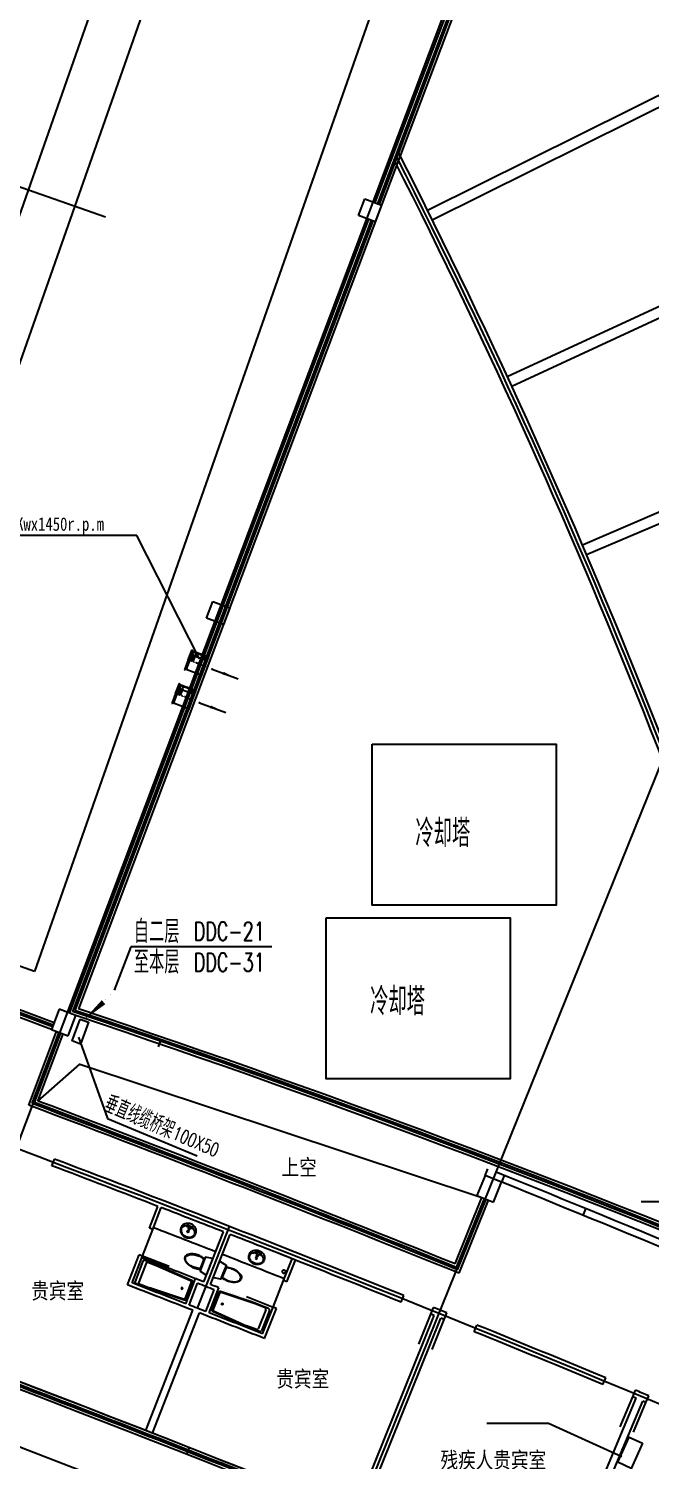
# Model space of a CAD drawing. Extents: x 23618587 to 48466785, y 42305484 to 86624613.
# Drawn here: x 24343642 to 24360977, y 43063849 to 43103759 of the extents above; entities that cross this region are included whole.
import ezdxf

# ---------------------------------------------------------------- set-up
doc = ezdxf.new("R2010")
doc.units = 0
doc.header["$MEASUREMENT"] = 0
doc.linetypes.add('DASHDOT', pattern=[1, 0.5, -0.25, 0, -0.25])
doc.linetypes.add('DASHED', pattern=[0.75, 0.5, -0.25])
doc.layers.get('0').update_dxf_attribs({"linetype": 'CONTINUOUS'})
for name, color, linetype in [('AC-FK', 4, 'CONTINUOUS'), ('AC-SF', 4, 'CONTINUOUS'), ('AC-W', 7, 'CONTINUOUS'), ('DZ1', 8, 'DASHED'), ('J-DIM', 7, 'CONTINUOUS'), ('场地', 5, 'CONTINUOUS'), ('楼控', 1, 'CONTINUOUS'), ('门窗', 7, 'CONTINUOUS')]:
    doc.layers.add(name, color=color, linetype=linetype)
doc.styles.add('ATT', font='txt')
doc.styles.add('DFHZ', font='romans.shx', dxfattribs={"width": 0.7, "bigfont": 'dfhz.shx'})
doc.styles.add('Q1', font='SimSun.ttf', dxfattribs={"width": 0.8, "height": 450})
doc.styles.add('Romans', font='romans.shx', dxfattribs={"width": 0.7, "height": 450})

# ---------------------------------------------------------------- blocks, each defined once
blk = doc.blocks.new('*X126')
at = {"color": 0, "linetype": 'Continuous'}
for p, q in [((612, 1156), (625, 1152)), ((612, 1130), (625, 1127)), ((612, 1104), (625, 1101)), ((612, 1078), (625, 1075)), ((612, 1052), (625, 1049))]:
    blk.add_line(p, q, dxfattribs=at)
blk = doc.blocks.new('*X125')
at = {"color": 0, "linetype": 'Continuous'}
for p, q in [((619, 1180), (633, 1176)), ((636, 1201), (649, 1198)), ((653, 1223), (666, 1219)), ((669, 1244), (682, 1241)), ((686, 1266), (699, 1262)), ((703, 1287), (715, 1284))]:
    blk.add_line(p, q, dxfattribs=at)
blk = doc.blocks.new('*X124')
at = {"color": 0, "linetype": 'Continuous'}
for p, q in [((619, 1180), (633, 1176)), ((636, 1201), (649, 1198)), ((653, 1223), (666, 1219)), ((669, 1244), (682, 1241)), ((686, 1266), (699, 1262)), ((703, 1287), (715, 1284))]:
    blk.add_line(p, q, dxfattribs=at)
blk = doc.blocks.new('*X123')
at = {"color": 0, "linetype": 'Continuous'}
for p, q in [((697, 1046), (693, 1061)), ((703, 1046), (701, 1053))]:
    blk.add_line(p, q, dxfattribs=at)
blk = doc.blocks.new('*X122')
at = {"color": 0, "linetype": 'Continuous'}
for p, q in [((693, 1217), (676, 1233)), ((693, 1181), (676, 1198)), ((693, 1146), (676, 1162)), ((693, 1111), (676, 1127)), ((693, 1075), (676, 1092))]:
    blk.add_line(p, q, dxfattribs=at)
blk = doc.blocks.new('*X127')
at = {"color": 0, "linetype": 'Continuous'}
for p, q in [((857, 1370), (851, 1376)), ((875, 1370), (858, 1387))]:
    blk.add_line(p, q, dxfattribs=at)
blk = doc.blocks.new('*X118')
at = {"color": 0}
for p, q in [((596, 1480), (623, 1507)), ((632, 1480), (658, 1507)), ((667, 1480), (693, 1507)), ((702, 1480), (729, 1507)), ((738, 1480), (764, 1507)), ((773, 1480), (799, 1507)), ((809, 1480), (835, 1507)), ((844, 1480), (870, 1507)), ((879, 1480), (906, 1507)), ((915, 1480), (941, 1507)), ((950, 1480), (976, 1507)), ((985, 1480), (1012, 1507)), ((1021, 1480), (1047, 1507)), ((1056, 1480), (1082, 1507)), ((1091, 1480), (1118, 1507)), ((1127, 1480), (1153, 1507)), ((1162, 1480), (1188, 1507)), ((1197, 1480), (1224, 1507)), ((1233, 1480), (1259, 1507)), ((1268, 1480), (1294, 1507)), ((1304, 1480), (1330, 1507)), ((1339, 1480), (1365, 1507)), ((1374, 1480), (1398, 1504))]:
    blk.add_line(p, q, dxfattribs=at)
blk = doc.blocks.new('*X119')
at = {"color": 0}
blk.add_line((605, 1534), (604, 1535), dxfattribs=at)
blk = doc.blocks.new('*X120')
at = {"color": 0}
blk.add_line((605, 1534), (604, 1535), dxfattribs=at)
blk = doc.blocks.new('*X121')
at = {"color": 0}
blk.add_line((605, 1534), (604, 1535), dxfattribs=at)
blk = doc.blocks.new('*X128')
at = {"color": 0, "linetype": 'Continuous'}
for p, q in [((912, 1563), (905, 1569)), ((912, 1545), (905, 1552)), ((912, 1527), (905, 1534)), ((912, 1510), (905, 1516)), ((925, 1479), (905, 1499)), ((939, 1482), (935, 1487)), ((953, 1487), (947, 1492)), ((966, 1491), (961, 1497)), ((979, 1496), (974, 1501)), ((993, 1500), (987, 1505)), ((1006, 1504), (1000, 1510)), ((1019, 1509), (1014, 1514)), ((1032, 1513), (1027, 1519))]:
    blk.add_line(p, q, dxfattribs=at)
blk = doc.blocks.new('M100')
at = {"layer": '门窗'}
blk.add_line((0, 1000), (0, 0), dxfattribs=at)
blk = doc.blocks.new('WC-3')
for points in [[(382, 218, 0.033558), (397, 269, 0.056391), (412, 405, 0.056391), (397, 541, 0.070142), (358, 644, 0.106098), (290, 721, 0.162033), (225, 743, 0.162033), (161, 721, 0.106098), (93, 644, 0.070142), (54, 541, 0.056391), (38, 405, 0.056391), (54, 269, 0.033558), (69, 218)], [(55, 405, -0.056391), (70, 537, -0.070142), (108, 636, -0.106098), (170, 708, -0.162033), (225, 726, -0.162033), (280, 708, -0.106098), (343, 636, -0.070142), (381, 537, -0.056391), (396, 405, -0.056391), (381, 273, -0.027675), (369, 232), (81, 232, -0.027675), (70, 273, -0.056391)], [(-20, 24, 0.477064), (0, 0), (463, 0, 0.477064), (473, 12), (431, 207, 0.354037), (426, 211), (24, 211, 0.354037), (19, 207)]]:
    blk.add_lwpolyline(points, format="xyb", close=True)
blk = doc.blocks.new('15PLAV04')
at = {"color": 0, "linetype": 'ByBlock'}
for p, q in [((2.5, -1.5), (2.5, 1.5)), ((7, 0.5), (3, 1.5)), ((4, 1.25), (4, 3.635323)), ((7, -0.5), (7, 0.5)), ((3, -1.5), (7, -0.5)), ((4, -3.628449), (4, -1.25))]:
    blk.add_line(p, q, dxfattribs=at)
blk.add_lwpolyline([(8, 9, 0.109452), (4.986152, 8.332258, 0.102376), (2.343146, 6.363961, 0.093737), (0.622313, 3.491319, 0.088426), (0, 0, 0.088426), (0.622313, -3.491319, 0.093737), (2.343146, -6.363961, 0.102376), (4.986152, -8.332258, 0.109452), (8, -9, 0.109452), (11.013848, -8.332258, 0.102376), (13.656854, -6.363961, 0.093737), (15.377687, -3.491319, 0.088426), (16, 0, 0.088426), (15.377687, 3.491319, 0.093737), (13.656854, 6.363961, 0.102376), (11.013848, 8.332258, 0.109452)], format="xyb", close=True, dxfattribs=at)
for centre in [(3, 2.5), (9, 0), (3, -2.5)]:
    blk.add_circle(centre, 1, dxfattribs=at)
for centre, radius, start, end in [((7, 3.635323), 3, 146.09549, 180), ((11.358035, 0.706347), 8.250845, 143.130102, 146.09549), ((9.915843, 1.787992), 6.448105, 118.911201, 143.130102), ((9, 3.446272), 4.553728, 90, 118.911201), ((9, 3.446272), 4.553728, 61.088799, 90), ((8.084157, 1.787992), 6.448105, 36.869898, 61.088799), ((6.641965, 0.706347), 8.250845, 17.257939, 36.869898), ((4.368267, 0), 10.631733, 0, 17.257939), ((4.368267, 0), 10.631733, 342.742061, 0), ((7, -3.628449), 3, 180, 212.259808), ((9.915843, -1.787992), 6.448105, 212.259808, 241.088799), ((9, -3.446272), 4.553728, 241.088799, 270), ((9, -3.446272), 4.553728, 270, 298.911201), ((8.084157, -1.787992), 6.448105, 298.911201, 323.130102), ((6.641965, -0.706347), 8.250845, 323.130102, 342.742061)]:
    blk.add_arc(centre, radius, start, end, dxfattribs=at)
at = {"color": 0, "linetype": 'ByBlock', "style": 'ATT'}
for tag, p, flags in [('ITEM', (0, -17.5), 3), ('ROOM_NUMBER', (0, -26.5), 1)]:
    blk.add_attdef(tag, p, '', height=6, dxfattribs=dict(at, flags=flags))
blk = doc.blocks.new('13')
for p, q in [((40, 259), (40, -259)), ((70, 239), (70, -239)), ((1098, 345), (76, 299)), ((1100, 325), (105, 279)), ((1400, 325), (1100, 325)), ((1500, 345), (1102, 345)), ((1440, 285), (1440, -285)), ((1540, 305), (1540, -305)), ((76, -299), (1098, -345)), ((105, -279), (1100, -325)), ((115, -279), (1100, -325)), ((1400, -325), (1100, -325)), ((1500, -345), (1102, -345))]:
    blk.add_line(p, q)
at = {"const_width": 1.5}
for points in [[(1600, 375), (0, 375)], [(0, 375), (0, -375)], [(1600, -375), (1600, 375)], [(0, -375), (1600, -375)]]:
    blk.add_lwpolyline(points, dxfattribs=at)
for radius in [20, 16]:
    blk.add_circle((250, -11), radius)
for centre, start, end in [((80, 259), 96.2034, 180), ((110, 239), 96.6325, 180), ((1102, 305), 90, 96.2034), ((1400, 285), 0, 90), ((1500, 305), 0, 90), ((80, -259), 180, 263.7966), ((110, -239), 180, 263.3675), ((1102, -305), 263.7966, 270), ((1400, -285), 270, 0), ((1500, -305), 270, 0)]:
    blk.add_arc(centre, 40, start, end)
at = {"text_generation_flag": 2, "width": 0.8, "flags": 9}
for tag in ['XSIZE', 'YSIZE']:
    blk.add_attdef(tag, (800, 375), '', height=0.5, dxfattribs=at)
blk = doc.blocks.new('A$C14141DA0')
at = {"layer": 'DZ1', "linetype": 'Continuous'}
for points in [[(1284, 9325), (6419, 9325), (6419, 4839), (1284, 4839)], [(0, 4486), (5135, 4486), (5135, 0), (0, 0)]]:
    blk.add_lwpolyline(points, close=True, dxfattribs=at)
blk = doc.blocks.new('A$C06703C22')
at = {"layer": '楼控', "color": 1}
blk.add_blockref('A$C14141DA0', (0, 0), dxfattribs=at)

msp = doc.modelspace()

# ---------------------------------------------------------------- linework, layer by layer
at = {"layer": 'AC-FK'}
for p, q in [((24348755.94368, 43085905.62471), (24349488.59279, 43085631.44684)), ((24348402.92585, 43084970.00811), (24349135.57496, 43084695.83024))]:
    msp.add_line(p, q, dxfattribs=at)
for points in [[(24349488.59279, 43085631.44684, 0, 80, 0), (24349063.93885, 43085790.91584, 80, 80, 0)], [(24349135.57496, 43084695.83024, 0, 80, 0), (24348710.92102, 43084855.29924, 80, 80, 0)]]:
    msp.add_lwpolyline(points, format="xyseb", dxfattribs=at)
at = {"layer": 'AC-SF'}
msp.add_circle((24350761.77766, 43069108.54364), 50, dxfattribs=at)
at = {"layer": 'AC-W', "color": 7, "ltscale": 1500}
for p, q in [((24340559.56872, 43065294.15644), (24360558.19087, 43118297.24089)), ((24352180.35836, 43060755.91683), (24372645.55084, 43111429.36546)), ((24348347.39752, 43068088.52959), (24349238.64187, 43070370.6839))]:
    msp.add_line(p, q, dxfattribs=at)
at = {"layer": 'AC-W', "color": 7}
for p, q in [((24359757.56784, 43116033.70316), (24353297.34326, 43098911.92406)), ((24359944.67337, 43115963.05246), (24353307.9616, 43098373.52261)), ((24359827.73519, 43116007.21651), (24353367.51598, 43098885.45163)), ((24359874.51157, 43115989.55383), (24353414.29779, 43098867.80334)), ((24354762.06426, 43098701.19096), (24369362.19028, 43105948.75646)), ((24354895.45481, 43098432.47743), (24369495.58083, 43105680.04293)), ((24356987.14013, 43094066.79339), (24371783.93769, 43100903.87373)), ((24357112.97576, 43093794.46015), (24371909.77331, 43100631.54048)), ((24352840.14172, 43098550.00615), (24353016.6246, 43099017.82427)), ((24353016.6246, 43099017.82427), (24353484.44272, 43098841.34139)), ((24353484.47051, 43098841.33091), (24345029.66862, 43076433.2476)), ((24353307.95984, 43098373.52327), (24352840.14172, 43098550.00615)), ((24353484.44272, 43098841.34139), (24353307.95984, 43098373.52327)), ((24353120.83435, 43098444.11576), (24344771.93873, 43076316.7199)), ((24353191.00707, 43098417.64333), (24344868.60427, 43076360.46239)), ((24353237.78888, 43098399.99504), (24344933.0312, 43076389.57964)), ((24359081.94851, 43089372.07494), (24374063.8795, 43095793.33877)), ((24359200.13108, 43089096.33434), (24374182.06208, 43095517.59816)), ((24348603.89466, 43087322.61949), (24348780.37752, 43087790.43762)), ((24348780.37752, 43087790.43762), (24349248.19565, 43087613.95477)), ((24349248.19565, 43087613.95477), (24349071.71279, 43087146.13664)), ((24349071.71279, 43087146.13664), (24348603.89466, 43087322.61949)), ((24344491.24786, 43076422.60963), (24344279.43186, 43075861.24167)), ((24344959.06598, 43076246.12675), (24344491.24786, 43076422.60963)), ((24344747.24997, 43075684.75879), (24344959.06598, 43076246.12675)), ((24343643.16565, 43073749.99859), (24344419.78251, 43075808.29484)), ((24343739.81625, 43073793.70145), (24344489.95375, 43075781.81849)), ((24344279.43186, 43075861.24167), (24344747.24997, 43075684.75879)), ((24343804.24797, 43073822.83137), (24344536.73852, 43075764.17804)), ((24343900.89256, 43073866.5183), (24344606.90976, 43075737.70169)), ((24347322.98279, 43075560.9593), (24347251.46606, 43075374.18308)), ((24344288.94494, 43072062.27268), (24344359.9232, 43072249.25419)), ((24356367.32158, 43071790.85801), (24356142.66098, 43071234.50595)), ((24356367.32158, 43071790.85801), (24356441.99217, 43071976.42316)), ((24356830.95004, 43071603.64516), (24356367.32158, 43071790.85801)), ((24356831.17701, 43071603.55696), (24356906.15194, 43071788.97206)), ((24356606.28944, 43071047.2931), (24356830.95004, 43071603.64516)), ((24355532.82387, 43069323.92756), (24356281.75888, 43071178.35036)), ((24355574.28395, 43069226.30694), (24356351.30158, 43071150.26455)), ((24355601.92188, 43069161.22127), (24356397.6592, 43071131.53033)), ((24355643.37559, 43069063.58486), (24356467.2019, 43071103.44452)), ((24356142.66098, 43071234.50595), (24356606.28944, 43071047.2931)), ((24356328.3345, 43071159.52134), (24356328.3379, 43071159.52974)), ((24347012.86293, 43070323.25697), (24347247.09958, 43070929.58704)), ((24347106.14415, 43070287.22069), (24347340.3808, 43070893.55076)), ((24359102.29035, 43070679.34363), (24359178.08618, 43070864.42467)), ((24346817.8539, 43069540.9709), (24347106.14415, 43070287.22068)), ((24348527.0776, 43068823.52285), (24349072.73538, 43070220.75499)), ((24348713.37522, 43068750.76848), (24349259.033, 43070148.00062)), ((24346400.24614, 43068737.47618), (24346724.57268, 43069577.00719)), ((24346529.56365, 43068794.72112), (24346817.8539, 43069540.9709)), ((24350750.19005, 43068864.12002), (24350988.8553, 43069468.7206)), ((24350843.2052, 43068827.40242), (24351081.87045, 43069432.003)), ((24348021.3393, 43068215.75393), (24348293.78494, 43068914.51954)), ((24348114.50805, 43068179.42784), (24348350.6276, 43068785.02471)), ((24348580.25208, 43067997.54192), (24348817.03586, 43068602.87939)), ((24348673.38092, 43067961.11365), (24348946.59297, 43068659.57996)), ((24350456.44924, 43068119.99884), (24350750.19005, 43068864.12002)), ((24354024.73925, 43068260.17586), (24354099.26313, 43068445.77271)), ((24346908.29286, 43064678.40082), (24348217.87153, 43068031.75797)), ((24347094.59048, 43064605.64645), (24348404.16915, 43067959.0036)), ((24350162.70843, 43067375.87765), (24350456.44924, 43068119.99884)), ((24350219.00598, 43067246.1449), (24350549.46439, 43068083.28123)), ((24353023.82629, 43063111.44945), (24354952.38382, 43067886.7117)), ((24353209.27767, 43063036.56431), (24355137.83102, 43067811.81621)), ((24354859.64999, 43067924.13412), (24354934.47794, 43068109.60859)), ((24355230.54439, 43067774.34314), (24355305.50741, 43067959.76306)), ((24356064.65732, 43067436.32595), (24356139.92411, 43067621.62276)), ((24359654.99173, 43065963.14684), (24359731.56607, 43066147.90714)), ((24360486.13048, 43065617.88117), (24360563.0075, 43065802.51573)), ((24359020.323, 43061841.1514), (24360578.44427, 43065579.43425)), ((24359897.4279, 43063425.66618), (24360763.05082, 43065502.48999)), ((24360855.34359, 43065463.99265), (24360932.35507, 43065648.57117)), ((24348120.2797, 43064203.66952), (24348047.1134, 43064017.5333))]:
    msp.add_line(p, q, dxfattribs=at)
msp.add_lwpolyline([(24343900.89256, 43073866.5183), (24345073.1681, 43074893.3459), (24356281.75888, 43071178.35036)], dxfattribs=at)
for centre, radius, start, end in [((24148759.7883, 42835660.74182), 530172.67138, 79.4743453433, 79.4743453433), ((24148766.30591, 42835659.45113), 530172.67138, 78.1227654299, 78.1227654299), ((24148779.34207, 42835656.52904), 530172.67138, 76.2090487924, 76.2090487924), ((24189928.2488, 43016709.50978), 184100, 16.0666463791, 27.0047101166), ((24189928.2488, 43016709.50978), 183900, 16.1174570683, 26.9479387433), ((24149392.33084, 42558636.58887), 552922.67138, 69.3538866954, 74.4272938068), ((24149392.33084, 42558636.58887), 552847.67138, 69.3538866954, 74.4251275769), ((24149392.33084, 42558636.58887), 552797.67138, 69.3538962623, 74.4236830843), ((24149392.33084, 42558636.58887), 552722.67138, 69.3538962623, 74.4215158365), ((24149392.33084, 42558636.58886), 543022.67139, 67.4747226661, 72.5013230123), ((24250691.48308, 42794327.48488), 297341.43767, 62.5472841683, 71.5346819942), ((24250770.98911, 42794482.85935), 297216.90584, 62.5471069108, 71.5297302477), ((24250884.36258, 42794704.23545), 296843.19215, 62.5467504605, 71.5233762093), ((24250890.41863, 42794716.25293), 297029.735, 62.5468404092, 71.5223058009), ((24149392.33084, 42558636.58887), 550597.67138, 68.0053789088, 69.330581962), ((24149392.33084, 42558636.58887), 550647.67138, 68.0105817258, 69.325379145), ((24149392.33084, 42558636.58887), 550722.67138, 68.01838418, 69.3175766909), ((24149392.33084, 42558636.58887), 550522.67138, 67.9975729113, 69.3383879595), ((24149392.33084, 42558636.58887), 549372.67138, 68.1227446374, 69.2132162336), ((24149392.33084, 42558636.58887), 549172.67138, 68.8827371997, 69.2132162336), ((24149404.54021, 42558631.65811), 553522.67138, 66.6893430493, 68.0093434114), ((24149404.54021, 42558631.65811), 553322.67138, 66.7152760262, 67.9834350117), ((24149392.33084, 42558636.58887), 543222.67138, 67.4747226661, 70.6216018835), ((24149392.33084, 42558636.58887), 549172.67138, 68.6784135438, 68.8723040914), ((24149392.33084, 42558636.58887), 548522.67138, 68.8722979098, 68.8827429053), ((24149392.33084, 42558636.58887), 548572.67138, 68.6784135438, 68.8722983858), ((24149392.33084, 42558636.58887), 549172.67138, 68.4636567795, 68.6575473271), ((24149392.33084, 42558636.58887), 547722.67138, 68.8722902815, 68.8827510096), ((24149392.33084, 42558636.58887), 547672.67138, 68.7066679019, 68.872289804), ((24149392.33084, 42558636.58887), 548572.67138, 68.4636624851, 68.6575473271), ((24149392.33084, 42558636.58887), 549172.67138, 68.1227446374, 68.5532162336), ((24149392.33084, 42558636.58887), 546822.67138, 68.6784135438, 68.8827596181), ((24149392.33084, 42558636.58887), 546922.67138, 68.7046465388, 68.8722826309), ((24149392.33084, 42558636.58887), 547672.67138, 68.6784421186, 68.7046393657), ((24149392.33084, 42558636.58887), 547572.67138, 68.6417841436, 68.6941767272), ((24149392.33084, 42558636.58887), 547672.67138, 68.6313215052, 68.6575187522), ((24149392.33084, 42558636.58887), 548522.67138, 68.4532174895, 68.4636629611), ((24149392.33084, 42558636.58887), 546922.67138, 68.6417903614, 68.6941705094), ((24149392.33084, 42558636.58887), 546822.67138, 68.4532012527, 68.6575473271), ((24149392.33084, 42558636.58887), 546922.67138, 68.46367824, 68.6313143321), ((24149392.33084, 42558636.58887), 547722.67138, 68.4532098612, 68.4636705894), ((24149392.33084, 42558636.58887), 549172.67138, 68.0184135438, 68.0288466521), ((24149392.33084, 42558636.58887), 549372.67138, 67.9871142189, 68.0288466522), ((24149392.33084, 42558636.58887), 549172.67138, 67.9871142188, 67.9975473271), ((24149392.33084, 42558636.58887), 549172.67138, 67.9871142189, 67.9975473272), ((24149392.33084, 42558636.58887), 549172.67138, 67.4883253184, 67.8932162338), ((24149392.33084, 42558636.58887), 549372.67138, 67.4883253184, 67.8932162338), ((24149392.33084, 42558636.58887), 543097.67138, 68.0343494821, 69.3015712888), ((24149392.33084, 42558636.58887), 543147.67138, 68.0343494821, 69.3015712888), ((24149392.33084, 42558636.58887), 549372.67138, 67.3526948999, 67.3944273333), ((24149392.33084, 42558636.58887), 549172.67138, 67.383994225, 67.3944273333), ((24149392.33084, 42558636.58887), 549172.67138, 67.3526948999, 67.3631280083)]:
    msp.add_arc(centre, radius, start, end, dxfattribs=at)
at = {"layer": 'AC-W', "color": 7, "ltscale": 1500}
for centre, radius, start, end in [((24189928.2488, 43016709.50978), 184000, 16.0920393677, 26.9763462667), ((24149392.33084, 42558636.58887), 543222.67138, 63.9037521028, 74.1419663262), ((24149392.33084, 42558636.58887), 549272.67138, 66.8567386357, 71.9784116443), ((24149392.33084, 42558636.58887), 541522.67138, 66.0871772478, 74.0908653853)]:
    msp.add_arc(centre, radius, start, end, dxfattribs=at)
at = {"layer": '场地', "color": 7}
for p, q in [((24357390.91848, 43116159.48765), (24343804.70152, 43077475.96779)), ((24347568.64086, 43110478.32404), (24339691.94874, 43088051.31752)), ((24348861.23652, 43110024.34557), (24340984.5444, 43087597.33906)), ((24333714.10471, 43102747.53152), (24345781.4759, 43098509.29457)), ((24343804.70152, 43077475.96779), (24322104.66213, 43085097.33844))]:
    msp.add_line(p, q, dxfattribs=at)
at = {"layer": '楼控'}
for p, q in [((24346659.42255, 43089629.77903), (24336657.1953, 43089629.77903)), ((24348406.42255, 43086195.77903), (24346659.42255, 43089629.77903)), ((24348091.08424, 43086162.10871), (24347986.2254, 43085886.58463)), ((24347996.32473, 43085882.74103), (24348101.18357, 43086158.26511)), ((24348101.18357, 43086158.26511), (24348005.06297, 43085905.70137)), ((24348091.11526, 43086162.0969), (24348180.11062, 43086395.93856)), ((24348180.17663, 43086396.03238), (24348196.55091, 43086439.05697)), ((24348183.9172, 43086408.37056), (24348183.9172, 43086408.37056)), ((24348188.87025, 43086407.46715), (24348648.44917, 43086232.5608)), ((24348194.33165, 43086421.81736), (24348653.91056, 43086246.91101)), ((24348195.65665, 43086425.29889), (24348202.24128, 43086418.60438)), ((24348196.55091, 43086439.05697), (24348204.64729, 43086435.71693)), ((24348198.83234, 43086433.64325), (24348203.95182, 43086428.43834)), ((24348204.64729, 43086435.71693), (24348203.60373, 43086422.80364)), ((24348203.60373, 43086422.80364), (24348209.38291, 43086417.64632)), ((24348209.38291, 43086417.64632), (24348208.86527, 43086416.28616)), ((24348408.28807, 43086340.38992), (24348409.99763, 43086344.88192)), ((24348408.28807, 43086340.38992), (24348409.99763, 43086344.88192)), ((24348409.99763, 43086344.88192), (24348444.73096, 43086331.66312)), ((24348409.99763, 43086344.88192), (24348444.73096, 43086331.66312)), ((24348444.73096, 43086331.66312), (24348443.02139, 43086327.17112)), ((24348444.73096, 43086331.66312), (24348443.02139, 43086327.17112)), ((24348648.36761, 43086232.59184), (24348554.43157, 43085985.76818)), ((24348634.29167, 43086255.93472), (24348633.77402, 43086254.57457)), ((24348640.91035, 43086256.37367), (24348634.29167, 43086255.93472)), ((24348647.73309, 43086264.12965), (24348640.91035, 43086256.37367)), ((24348658.85301, 43086259.89763), (24348647.73309, 43086264.12965)), ((24348648.03684, 43086231.47738), (24348658.85301, 43086259.89763)), ((24347986.3082, 43085886.55311), (24347996.32473, 43085882.74103)), ((24348005.06297, 43085905.70137), (24348030.1043, 43085896.17115)), ((24348030.1043, 43085896.17115), (24348126.2249, 43086148.73489)), ((24348126.2249, 43086148.73489), (24348032.28885, 43085901.91123)), ((24348032.28885, 43085901.91123), (24348425.43767, 43085752.28682)), ((24348079.86737, 43085883.80382), (24348072.35498, 43085886.66289)), ((24348380.36328, 43085769.44122), (24348387.87568, 43085766.58215)), ((24348425.75724, 43085745.59372), (24348521.87784, 43085998.15746)), ((24348439.5562, 43085714.05618), (24348544.41504, 43085989.58027)), ((24348544.41504, 43085989.58027), (24348448.29443, 43085737.01652)), ((24348554.43157, 43085985.76818), (24348449.57273, 43085710.2441)), ((24347738.09743, 43085226.48031), (24347827.09279, 43085460.32197)), ((24347827.1588, 43085460.41578), (24347843.53308, 43085503.44038)), ((24347830.89937, 43085472.75396), (24347830.89937, 43085472.75396)), ((24347835.85242, 43085471.85056), (24348295.43134, 43085296.9442)), ((24347841.31382, 43085486.20077), (24348300.89273, 43085311.29442)), ((24347842.63881, 43085489.68229), (24347849.22345, 43085482.98778)), ((24347843.53308, 43085503.44038), (24347851.62946, 43085500.10034)), ((24347845.81451, 43085498.02665), (24347850.93399, 43085492.82175)), ((24347851.62946, 43085500.10034), (24347850.5859, 43085487.18704)), ((24347850.5859, 43085487.18704), (24347856.36508, 43085482.02972)), ((24347856.36508, 43085482.02972), (24347855.84743, 43085480.66957)), ((24348055.27024, 43085404.77332), (24348056.9798, 43085409.26532)), ((24348055.27024, 43085404.77332), (24348056.9798, 43085409.26532)), ((24348056.9798, 43085409.26532), (24348091.71313, 43085396.04653)), ((24348056.9798, 43085409.26532), (24348091.71313, 43085396.04653)), ((24348091.71313, 43085396.04653), (24348090.00356, 43085391.55453)), ((24348091.71313, 43085396.04653), (24348090.00356, 43085391.55453)), ((24348448.29443, 43085737.01652), (24348425.75724, 43085745.59372)), ((24348449.57273, 43085710.2441), (24348439.5562, 43085714.05618)), ((24347738.06641, 43085226.49212), (24347633.20757, 43084950.96803)), ((24347643.3069, 43084947.12443), (24347748.16574, 43085222.64852)), ((24347748.16574, 43085222.64852), (24347652.04514, 43084970.08477)), ((24347652.04514, 43084970.08477), (24347677.08647, 43084960.55455)), ((24347677.08647, 43084960.55455), (24347773.20707, 43085213.1183)), ((24347773.20707, 43085213.1183), (24347679.27102, 43084966.29464)), ((24347679.27102, 43084966.29464), (24348072.41984, 43084816.67023)), ((24348072.73941, 43084809.97712), (24348168.86001, 43085062.54087)), ((24348086.53837, 43084778.43959), (24348191.39721, 43085053.96367)), ((24348191.39721, 43085053.96367), (24348095.2766, 43084801.39993)), ((24348201.41374, 43085050.15158), (24348096.5549, 43084774.6275)), ((24348295.34978, 43085296.97524), (24348201.41374, 43085050.15158)), ((24348281.27384, 43085320.31813), (24348280.75619, 43085318.95797)), ((24348287.89252, 43085320.75707), (24348281.27384, 43085320.31813)), ((24348294.71526, 43085328.51305), (24348287.89252, 43085320.75707)), ((24348305.83518, 43085324.28104), (24348294.71526, 43085328.51305)), ((24348295.01901, 43085295.86079), (24348305.83518, 43085324.28104)), ((24347633.29037, 43084950.93652), (24347643.3069, 43084947.12443)), ((24347726.84954, 43084948.18723), (24347719.33715, 43084951.04629)), ((24348027.34545, 43084833.82462), (24348034.85785, 43084830.96556)), ((24348095.2766, 43084801.39993), (24348072.73941, 43084809.97712)), ((24348096.5549, 43084774.6275), (24348086.53837, 43084778.43959)), ((24346488.39455, 43078163.44564), (24346026.26851, 43076958.94448)), ((24350425.97365, 43078163.44564), (24346488.39455, 43078163.44564)), ((24360725.15654, 43071069.60576), (24364863.18215, 43071069.60576)), ((24356416.69032, 43064883.53829), (24358137.4949, 43064883.53829)), ((24358137.4949, 43064883.53829), (24360185.92225, 43063955.53668))]:
    msp.add_line(p, q, dxfattribs=at)
at = {"layer": '楼控', "linetype": 'DASHDOT'}
for p, q in [((24348201.34888, 43086120.14424), (24348076.14225, 43086167.79533)), ((24348554.43157, 43085985.76818), (24348091.16704, 43086162.0772)), ((24348459.27453, 43086021.983), (24348566.95223, 43085981.00307)), ((24347848.33105, 43085184.52765), (24347723.12442, 43085232.17873)), ((24348201.41374, 43085050.15158), (24347738.14921, 43085226.4606)), ((24348106.2567, 43085086.36641), (24348213.9344, 43085045.38648))]:
    msp.add_line(p, q, dxfattribs=at)
at = {"layer": '楼控', "linetype": 'Continuous'}
for p, q in [((24348145.47519, 43086230.35802), (24348116.01729, 43086152.95529)), ((24348145.47519, 43086230.35802), (24348116.01729, 43086152.95529)), ((24348123.73581, 43086150.01778), (24348152.27822, 43086225.01502)), ((24348123.73581, 43086150.01778), (24348152.27822, 43086225.01502)), ((24348238.61086, 43086283.5263), (24348145.47519, 43086230.35802)), ((24348238.61086, 43086283.5263), (24348145.47519, 43086230.35802)), ((24348236.20905, 43086274.31309), (24348152.27822, 43086225.01502)), ((24348236.20905, 43086274.31309), (24348152.27822, 43086225.01502)), ((24348152.6955, 43086138.65777), (24348195.31002, 43086250.63047)), ((24348152.6955, 43086138.65777), (24348195.31002, 43086250.63047)), ((24348189.27325, 43086345.33601), (24348159.78447, 43086238.82906)), ((24348189.27325, 43086345.33601), (24348159.78447, 43086238.82906)), ((24348208.95825, 43086258.3069), (24348165.64825, 43086144.50678)), ((24348208.95825, 43086258.3069), (24348165.64825, 43086144.50678)), ((24348171.05595, 43086151.66959), (24348168.71354, 43086152.56106)), ((24348171.05595, 43086151.66959), (24348168.71354, 43086152.56106)), ((24348170.82657, 43086146.83909), (24348171.05595, 43086151.66959)), ((24348170.82657, 43086146.83909), (24348171.05595, 43086151.66959)), ((24348200.10458, 43086436.98615), (24348184.4531, 43086395.86076)), ((24348187.86051, 43086404.81398), (24348185.89987, 43086399.66227)), ((24348223.86295, 43086354.95829), (24348189.27325, 43086345.33601)), ((24348223.86295, 43086354.95829), (24348189.27325, 43086345.33601)), ((24348273.12434, 43086375.38876), (24348191.29882, 43086379.92352)), ((24348273.12434, 43086375.38876), (24348192.52846, 43086379.85538)), ((24348260.58937, 43086380.15931), (24348192.81389, 43086383.77808)), ((24348195.31002, 43086250.63047), (24348195.31002, 43086250.63047)), ((24348195.31002, 43086250.63047), (24348195.31002, 43086250.63047)), ((24348260.58937, 43086380.15931), (24348195.74962, 43086383.62133)), ((24348201.76712, 43086119.96366), (24348258.27663, 43086268.44644)), ((24348201.76712, 43086119.96366), (24348258.27663, 43086268.44644)), ((24348236.29244, 43086283.13456), (24348223.86295, 43086354.95829)), ((24348236.29244, 43086283.13456), (24348223.86295, 43086354.95829)), ((24348227.8158, 43086110.0461), (24348287.71462, 43086267.43454)), ((24348227.82237, 43086110.06337), (24348287.71462, 43086267.43454)), ((24348254.36603, 43086261.07336), (24348236.20905, 43086274.31309)), ((24348254.36603, 43086261.07336), (24348236.20905, 43086274.31309)), ((24348258.27663, 43086268.44644), (24348238.61086, 43086283.5263)), ((24348258.27663, 43086268.44644), (24348238.61086, 43086283.5263)), ((24348287.71462, 43086267.43454), (24348564.61642, 43086162.05137)), ((24348287.71462, 43086267.43454), (24348564.61642, 43086162.05137)), ((24348293.91334, 43086265.07543), (24348305.92238, 43086361.71366)), ((24348293.91334, 43086265.07543), (24348305.92238, 43086361.71366)), ((24348565.55986, 43086161.62801), (24348505.69036, 43086004.31662)), ((24348565.55986, 43086161.62801), (24348505.69036, 43086004.31662)), ((24348579.92974, 43086257.43205), (24348546.26357, 43086168.97179)), ((24348579.92974, 43086257.43205), (24348546.26357, 43086168.97179)), ((24348546.26357, 43086168.97179), (24348565.55986, 43086161.62801)), ((24348546.26357, 43086168.97179), (24348565.55986, 43086161.62801)), ((24348156.27862, 43086148.07267), (24348173.66865, 43086141.45438)), ((24348156.27862, 43086148.07267), (24348173.66865, 43086141.45438)), ((24348174.57442, 43086145.41274), (24348170.82657, 43086146.83909)), ((24348174.57442, 43086145.41274), (24348170.82657, 43086146.83909)), ((24348171.39996, 43086131.53989), (24348174.57442, 43086145.41274)), ((24348171.39996, 43086131.53989), (24348174.57442, 43086145.41274)), ((24347836.25542, 43085409.71942), (24347806.76664, 43085303.21247)), ((24347836.25542, 43085409.71942), (24347806.76664, 43085303.21247)), ((24347847.08675, 43085501.36956), (24347831.43526, 43085460.24417)), ((24347834.84268, 43085469.19738), (24347832.88204, 43085464.04568)), ((24347870.84512, 43085419.34169), (24347836.25542, 43085409.71942)), ((24347870.84512, 43085419.34169), (24347836.25542, 43085409.71942)), ((24347920.10651, 43085439.77216), (24347838.28099, 43085444.30693)), ((24347920.10651, 43085439.77216), (24347839.51063, 43085444.23878)), ((24347907.57154, 43085444.54272), (24347839.79606, 43085448.16148)), ((24347907.57154, 43085444.54272), (24347842.73179, 43085448.00473)), ((24347883.2746, 43085347.51797), (24347870.84512, 43085419.34169)), ((24347883.2746, 43085347.51797), (24347870.84512, 43085419.34169)), ((24347940.89551, 43085329.45884), (24347952.90455, 43085426.09707)), ((24347940.89551, 43085329.45884), (24347952.90455, 43085426.09707)), ((24347792.45736, 43085294.74143), (24347762.99946, 43085217.33869)), ((24347792.45736, 43085294.74143), (24347762.99946, 43085217.33869)), ((24347770.71798, 43085214.40118), (24347799.26039, 43085289.39842)), ((24347770.71798, 43085214.40118), (24347799.26039, 43085289.39842)), ((24347885.59303, 43085347.90971), (24347792.45736, 43085294.74143)), ((24347885.59303, 43085347.90971), (24347792.45736, 43085294.74143)), ((24347883.19122, 43085338.69649), (24347799.26039, 43085289.39842)), ((24347883.19122, 43085338.69649), (24347799.26039, 43085289.39842)), ((24347799.67767, 43085203.04118), (24347842.29219, 43085315.01388)), ((24347799.67767, 43085203.04118), (24347842.29219, 43085315.01388)), ((24347803.26079, 43085212.45608), (24347820.65082, 43085205.83779)), ((24347803.26079, 43085212.45608), (24347820.65082, 43085205.83779)), ((24347855.94042, 43085322.69031), (24347812.63042, 43085208.89019)), ((24347855.94042, 43085322.69031), (24347812.63042, 43085208.89019)), ((24347818.03812, 43085216.053), (24347815.69571, 43085216.94447)), ((24347818.03812, 43085216.053), (24347815.69571, 43085216.94447)), ((24347817.80874, 43085211.2225), (24347818.03812, 43085216.053)), ((24347817.80874, 43085211.2225), (24347818.03812, 43085216.053)), ((24347821.55659, 43085209.79614), (24347817.80874, 43085211.2225)), ((24347821.55659, 43085209.79614), (24347817.80874, 43085211.2225)), ((24347818.38213, 43085195.9233), (24347821.55659, 43085209.79614)), ((24347818.38213, 43085195.9233), (24347821.55659, 43085209.79614)), ((24347842.29219, 43085315.01388), (24347842.29219, 43085315.01388)), ((24347842.29219, 43085315.01388), (24347842.29219, 43085315.01388)), ((24347848.74928, 43085184.34706), (24347905.2588, 43085332.82985)), ((24347848.74928, 43085184.34706), (24347905.2588, 43085332.82985)), ((24347874.79796, 43085174.42951), (24347934.69679, 43085331.81794)), ((24347874.80454, 43085174.44678), (24347934.69679, 43085331.81794)), ((24347901.3482, 43085325.45676), (24347883.19122, 43085338.69649)), ((24347901.3482, 43085325.45676), (24347883.19122, 43085338.69649)), ((24347905.2588, 43085332.82985), (24347885.59303, 43085347.90971)), ((24347905.2588, 43085332.82985), (24347885.59303, 43085347.90971)), ((24347934.69679, 43085331.81794), (24348211.59859, 43085226.43477)), ((24347934.69679, 43085331.81794), (24348211.59859, 43085226.43477)), ((24348212.54203, 43085226.01142), (24348152.67253, 43085068.70003)), ((24348212.54203, 43085226.01142), (24348152.67253, 43085068.70003)), ((24348226.91191, 43085321.81546), (24348193.24574, 43085233.35519)), ((24348226.91191, 43085321.81546), (24348193.24574, 43085233.35519)), ((24348193.24574, 43085233.35519), (24348212.54203, 43085226.01142)), ((24348193.24574, 43085233.35519), (24348212.54203, 43085226.01142))]:
    msp.add_line(p, q, dxfattribs=at)
at = {"layer": '楼控', "color": 1}
for p, q in [((24345032.66946, 43075646.51547), (24345843.53924, 43073377.83519)), ((24345843.53924, 43073377.83519), (24348341.01709, 43072340.7245))]:
    msp.add_line(p, q, dxfattribs=at)
msp.add_lwpolyline([(24346104.65449, 43076995.15762, 1, 1, 0), (24345181.45375, 43076130.32816, 1, 150, 0), (24345729.60596, 43076620.39666, 150, 150, 0)], format="xyseb", dxfattribs=at)
msp.add_lwpolyline([(24345076.6621, 43076151.55065), (24345314.08447, 43076063.87927), (24345088.81772, 43075453.83564), (24344851.39535, 43075541.50702)], close=True, dxfattribs=at)
at = {"layer": '楼控', "color": 3}
msp.add_lwpolyline([(24360758.04346, 43064330.70669), (24360441.94351, 43063626.6242), (24360066.45896, 43063795.19912), (24360382.55891, 43064499.2816)], close=True, dxfattribs=at)
at = {"layer": '楼控', "linetype": 'DASHDOT'}
for centre in [(24348191.62552, 43086391.67516), (24347838.60769, 43085456.05857)]:
    msp.add_ellipse(centre, major_axis=(11.44889, -4.35722), ratio=0.9551020408, start_param=3.1415926536, end_param=5.0342109846, dxfattribs=at)
at = {"layer": '楼控', "linetype": 'Continuous'}
for centre, major_axis, start_param, end_param in [((24348193.03977, 43086392.59285), (8.58667, -3.26791), 3.1415926536, 5.0363078164), ((24348203.74638, 43086390.57573), (12.80357, -4.87278), 4.8526607193, 4.9164344139), ((24348203.74638, 43086390.57573), (12.80357, -4.87278), 4.8526607193, 4.9164344139), ((24347840.02194, 43085456.97625), (8.58667, -3.26791), 3.1415926536, 5.0363078164), ((24347850.72855, 43085454.95913), (12.80357, -4.87278), 4.8526607193, 4.9164344139), ((24347850.72855, 43085454.95913), (12.80357, -4.87278), 4.8526607193, 4.9164344139)]:
    msp.add_ellipse(centre, major_axis=major_axis, ratio=0.9551020408, start_param=start_param, end_param=end_param, dxfattribs=at)
at = {"layer": '楼控', "color": 0, "linetype": 'ByBlock'}
for p in [(24348755.94368, 43085905.62471), (24348402.92585, 43084970.00811)]:
    msp.add_point(p, dxfattribs=at)

# ---------------------------------------------------------------- block references
at = {"layer": 'AC-W', "color": 7}
for name, p, xscale, yscale, zscale, rotation in [('15PLAV04', (24348166.33104, 43070439.07725), 25, 25, 25, 248.8323431780042), ('M100', (24346817.8539, 43069540.97091), -0.8, 0.8, 0.8, 248.8828438357958), ('15PLAV04', (24350073.50507, 43069694.27307), -25, 25, 25, 68.50361769284565), ('M100', (24350456.44924, 43068119.99884), 0.8, 0.8, 0.8, 68.453117035054), ('M100', (24354859.64999, 43067924.13412), 0.9000000000000001, 0.9000000000000001, 0.9000000000000001, 157.8736723916613), ('M100', (24355230.54439, 43067774.34314), -0.9000000000000001, 0.9000000000000001, 0.9000000000000001, 158.1422884791527), ('M100', (24360486.13048, 43065617.88117), 0.9000000000000001, 0.9000000000000001, 0.9000000000000001, 157.239253072855), ('M100', (24360855.34359, 43065463.99265), -0.9000000000000001, 0.9000000000000001, 0.9000000000000001, 157.5078691603351)]:
    msp.add_blockref(name, p, dxfattribs=dict(at, xscale=xscale, yscale=yscale, zscale=zscale, rotation=rotation))
at = {"layer": 'AC-W', "color": 7, "xscale": -1}
for name, p, rotation in [('13', (24348156.46552, 43068565.56661), 338.9039811879942), ('WC-3', (24348795.31049, 43068960.98356), 248.6311971455726)]:
    msp.add_blockref(name, p, dxfattribs=dict(at, rotation=rotation))
at = {"layer": 'AC-W', "color": 7}
for name, p, rotation in [('WC-3', (24348609.28971, 43069033.62981), 68.70476372527726), ('13', (24348811.08464, 43068309.91974), 338.4319796828567)]:
    msp.add_blockref(name, p, dxfattribs=dict(at, rotation=rotation))
at = {"layer": '楼控', "linetype": 'Continuous', "xscale": 0.6125, "yscale": 0.585, "zscale": 0.6125}
for name, p, rotation in [('*X126', (24347551.54301, 43085723.44168), 339.1641971931791), ('*X126', (24347551.54301, 43085723.44168), 339.1641971931791), ('*X125', (24347551.54301, 43085723.44168), 339.1641971931791), ('*X124', (24347551.54301, 43085723.44168), 339.1641971931791), ('*X124', (24347551.54301, 43085723.44168), 339.1641971931791), ('*X125', (24347551.54301, 43085723.44168), 339.1641971931791), ('*X122', (24347551.54301, 43085723.44168), 339.1641971931791), ('*X122', (24347551.54301, 43085723.44168), 339.1641971931791), ('*X123', (24347551.54301, 43085723.44168), 339.1641971931791), ('*X123', (24347551.54301, 43085723.44168), 339.1641971931791), ('*X128', (24347349.98657, 43085773.86401), 339.1641971931791), ('*X127', (24347865.41339, 43085689.41831), 339.1641971931791), ('*X125', (24347198.52518, 43084787.82509), 339.1641971931792), ('*X124', (24347198.52518, 43084787.82509), 339.1641971931792), ('*X124', (24347198.52518, 43084787.82509), 339.1641971931792), ('*X125', (24347198.52518, 43084787.82509), 339.1641971931792), ('*X128', (24346996.96874, 43084838.24742), 339.1641971931792), ('*X126', (24347198.52518, 43084787.82509), 339.1641971931792), ('*X126', (24347198.52518, 43084787.82509), 339.1641971931792), ('*X122', (24347198.52518, 43084787.82509), 339.1641971931792), ('*X122', (24347198.52518, 43084787.82509), 339.1641971931792), ('*X123', (24347198.52518, 43084787.82509), 339.1641971931792), ('*X123', (24347198.52518, 43084787.82509), 339.1641971931792), ('*X127', (24347512.39556, 43084753.80172), 339.1641971931792)]:
    msp.add_blockref(name, p, dxfattribs=dict(at, rotation=rotation))
at = {"layer": '楼控', "xscale": 0.6125, "yscale": 0.585, "zscale": 0.6125}
for name, p, rotation in [('*X118', (24347539.02235, 43085728.20679), 339.1641971931791), ('*X119', (24347539.02235, 43085728.20679), 339.1641971931791), ('*X120', (24347539.02235, 43085728.20679), 339.1641971931791), ('*X121', (24347539.02235, 43085728.20679), 339.1641971931791), ('*X118', (24347186.00452, 43084792.5902), 339.1641971931792), ('*X119', (24347186.00452, 43084792.5902), 339.1641971931792), ('*X120', (24347186.00452, 43084792.5902), 339.1641971931792), ('*X121', (24347186.00452, 43084792.5902), 339.1641971931792)]:
    msp.add_blockref(name, p, dxfattribs=dict(at, rotation=rotation))
at = {"layer": '楼控'}
msp.add_blockref('A$C06703C22', (24351935.88282, 43074487.67381), dxfattribs=at)

# ---------------------------------------------------------------- texts
at = {"layer": 'AC-W', "color": 7, "style": 'Q1', "width": 0.8}
for s, p in [('上空', (24350694.40667, 43071794.07929)), ('贵宾室', (24343714.46559, 43068350.67436)), ('贵宾室', (24350549.60988, 43065895.35368)), ('残疾人贵宾室', (24355125.19568, 43063634.73626))]:
    msp.add_text(s, height=450, dxfattribs=at).set_placement(p)
at = {"layer": 'J-DIM', "style": 'DFHZ', "width": 0.7}
for s, height, p in [('冷却塔', 768, (24354424.13713, 43080945.20355)), ('自二层', 640, (24346572.67131, 43078270.1562)), ('DDC-21', 512, (24348242.93957, 43078341.45544)), ('至本层', 640, (24346572.67131, 43077418.90701)), ('DDC-31', 512, (24348242.93957, 43077478.48352)), ('冷却塔', 768, (24353161.34614, 43076258.46064))]:
    msp.add_text(s, height=height, dxfattribs=at).set_placement(p)
msp.add_text('垂直线缆桥架', height=512, rotation=336.852490234, dxfattribs=at).set_placement((24345696.95142, 43073591.45097))
at = {"layer": '楼控', "color": 7, "style": 'Q1', "width": 0.8}
msp.add_text('5250M /hx326Pax1.1Kwx1450r.p.m', height=375, dxfattribs=at).set_placement((24339619.75706, 43089762.6646))
at = {"layer": '楼控', "style": 'Romans', "width": 0.7}
msp.add_text(' 100X50', height=375, rotation=337.094770945, dxfattribs=at).set_placement((24347444.07011, 43072897.01992))

doc.saveas('drawing.dxf')
